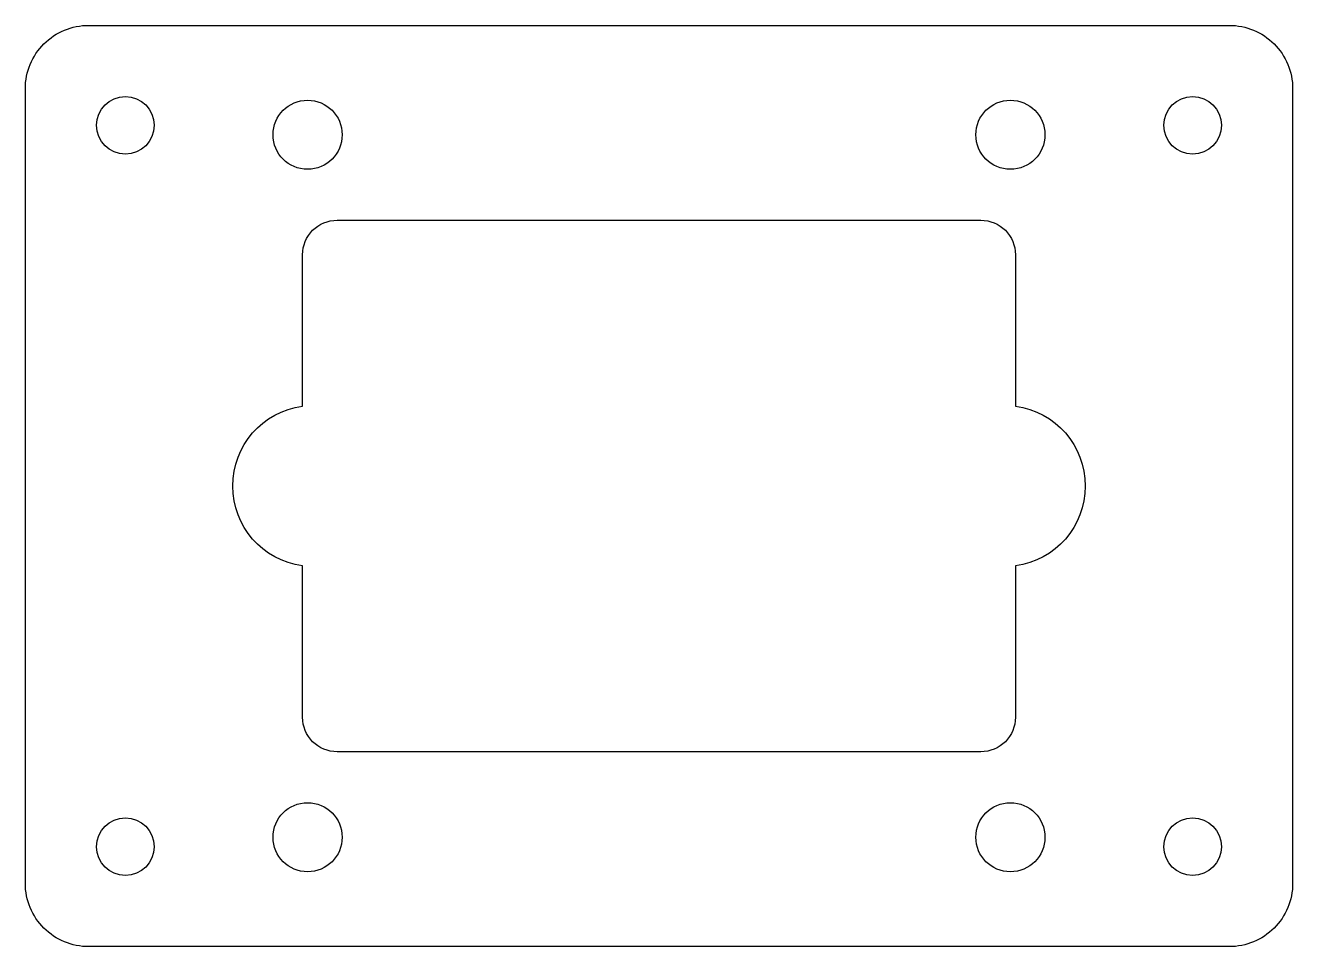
# Model space of a CAD drawing. Header units: millimetres. Extents: x -42.8 to 12.2, y -4.8 to 35.2.
import ezdxf

# ---------------------------------------------------------------- set-up
doc = ezdxf.new("R2010")
doc.units = ezdxf.units.MM
doc.layers.get('0').update_dxf_attribs({"linetype": 'CONTINUOUS'})

msp = doc.modelspace()

# ---------------------------------------------------------------- linework, layer by layer
for points in [[(12.25, -2, -0.414214), (9.5, -4.75), (-40, -4.75, -0.414214), (-42.75, -2), (-42.75, 32.5, -0.414214), (-40, 35.25), (9.5, 35.25, -0.414214), (12.25, 32.5)], [(0.22, 18.718, -0.873627), (0.22, 11.782), (0.22, 5.21, -0.414214), (-1.28, 3.71), (-29.22, 3.71, -0.414214), (-30.72, 5.21), (-30.72, 11.782, -0.873627), (-30.72, 18.718), (-30.72, 25.29, -0.414214), (-29.22, 26.79), (-1.28, 26.79, -0.414214), (0.22, 25.29)]]:
    msp.add_lwpolyline(points, format="xyb", close=True)
for centre, radius in [((-38.409, 30.909), 1.25), ((-30.5, 30.5), 1.5), ((0, 30.5), 1.5), ((7.909, 30.909), 1.25), ((-30.5, 0), 1.5), ((0, 0), 1.5), ((-38.409, -0.409), 1.25), ((7.909, -0.409), 1.25)]:
    msp.add_circle(centre, radius)

doc.saveas('drawing.dxf')
